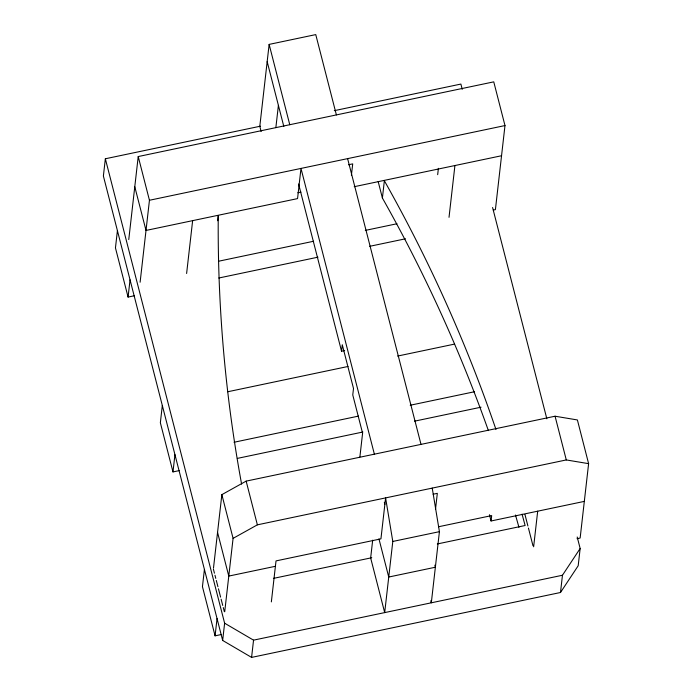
<?xml version="1.0" encoding="UTF-8"?>
<svg xmlns="http://www.w3.org/2000/svg" width="692" height="692" viewBox="0 0 692 692"><rect width="100%" height="100%" fill="white"/><g stroke="black" fill="none" stroke-linecap="round" stroke-linejoin="round"><path stroke-width="1.04" d="M260.434 126.186L105.348 158.771L103.385 176.019L222.66 640.446L251.585 657.4L560.494 592.499L578.192 565.745L580.156 548.496L577.206 536.992M117.415 230.652L115.452 247.9L128.081 297.076L134.404 295.743M128.764 239.579L138.218 156.556L493.759 81.855L504.987 125.563L495.403 209.641L493.335 210.074M128.081 297.076L130.044 279.827M140.113 282.232L149.446 200.265L138.218 156.556M162.317 405.495L160.354 422.743L172.983 471.918L179.315 470.586M186.615 273.487L192.635 220.653M172.983 471.918L174.946 454.67M217.669 220.739L218.248 215.67A1614.393 1505.135 6.5 0 0 241.603 484.115M204.417 569.412L202.445 586.66L215.082 635.836L221.405 634.503M336.39 114.915L315.76 34.6L269.136 44.4L259.803 126.316L261.135 131.523M213.499 567.976L221.855 494.65L246.153 481.122L555.062 416.221L577.396 419.949L588.615 463.657L580.147 538.039L577.033 538.687M215.082 635.836L217.046 618.587M275.857 127.622L278.4 105.357M224.727 611.685L233.083 538.359L221.855 494.65M222.66 640.446L224.623 623.198L105.348 158.771M251.585 657.4L253.549 640.152L224.623 623.198M271.351 601.893L276.022 560.901L380.937 538.86L385.6 497.894L392.797 541.455L384.691 612.602L370.652 557.96L372.685 540.175M351.415 175.214L352.712 163.874L348.508 164.757M344.651 350.576L341.545 351.225L342.28 344.763L353.508 388.471L352.764 394.942L362.591 433.183L359.892 456.902M488.388 430.597A1617.489 1508.024 6.5 0 0 382.399 198.016L384.363 180.768A1617.489 1508.024 6.5 0 1 495.982 429.516M437.673 174.669L438.399 168.329M449.022 217.323L454.921 165.544M435.536 509.018L437.327 493.344L433.123 494.226M432.232 488.102L439.42 531.664L431.315 602.801L430.787 600.742M584.316 501.389L491.061 520.981L491.675 515.592L438.598 526.742M533.636 546.784L537.693 511.18M560.494 592.499L562.458 575.251L580.156 548.496M233.083 538.359L257.372 524.839L566.29 459.938L588.615 463.657M334.288 110.668L460.889 84.069L462.23 89.303M149.446 200.265L504.987 125.563M297.82 192.748L300.985 192.082M354.217 186.702L501.544 155.743M218.663 261.213L313.614 241.257M365.307 230.401L396.957 223.75M218.81 278.011L317.983 257.173M369.675 246.317L405.547 238.783M227.729 391.758L347.998 366.483M397.589 356.069L454.558 344.097M234.026 442.257L358.517 416.1M410.218 405.244L474.565 391.724M237.339 458.398L362.885 432.016M414.577 421.16L481.044 407.19M392.797 541.455L439.42 531.664M275.407 566.29L228.784 576.081L217.556 532.373M273.409 578.391L371.76 557.726M437.335 543.955L525.116 525.513A1617.489 1508.024 6.5 0 0 522.053 514.191M253.549 640.152L562.458 575.251M555.062 416.221L566.29 459.938M492.583 207.496L546.844 418.79M524.96 514.528L527.901 525.972M528.437 528.057L532.978 545.746M489.46 514.736L491.061 520.981M378.187 181.624L382.399 198.016M347.618 158.632L421.004 444.385M434.844 565.174L435.372 567.232L388.74 577.033L378.948 538.886M269.136 44.4L289.766 124.716M374.381 454.186L300.985 168.424L297.551 198.604L146.012 230.445L134.784 186.736M384.328 502.28L384.864 504.364M267.173 61.64L283.815 126.463M298.581 183.96L341.545 351.225M246.153 481.122L257.372 524.839M213.378 569.023L214.451 573.184M214.987 575.268L215.783 578.391M216.319 580.476L217.928 586.712M218.456 588.797L220.592 597.127M221.129 599.203L222.738 605.448M223.265 607.533L224.338 611.693M515.471 515.012A1617.489 1508.024 6.5 0 1 518.948 527.33"/></g></svg>
